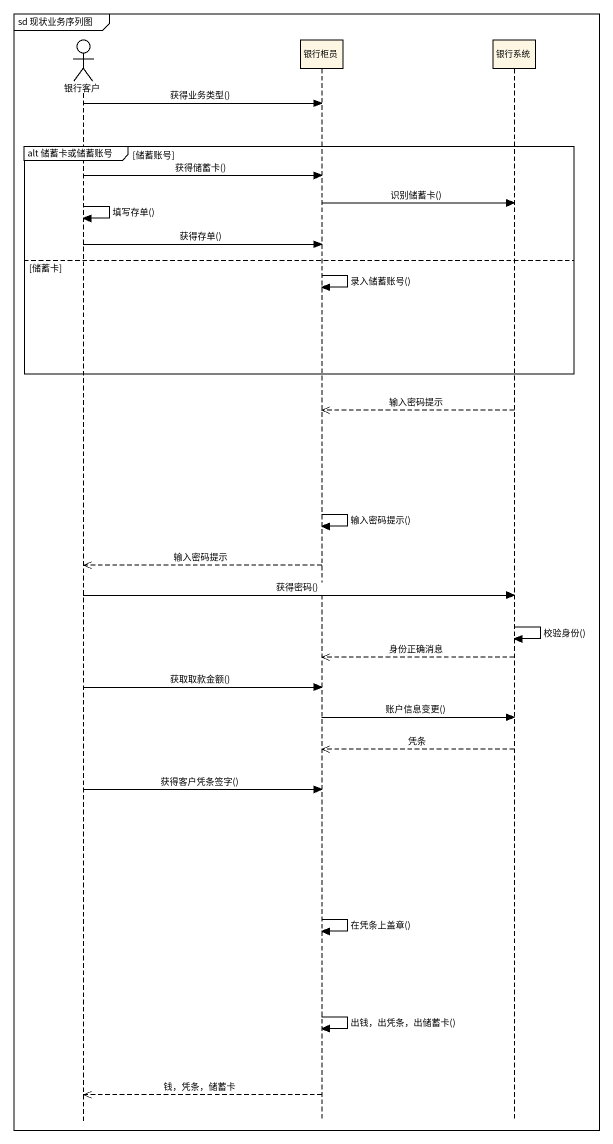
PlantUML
@startuml
mainframe sd 现状业务序列图
hide footbox
actor 银行客户
participant 银行柜员
participant 银行系统

银行客户 -> 银行柜员 : 获得业务类型()
group alt 储蓄卡或储蓄账号 [储蓄账号]
  银行客户 -> 银行柜员 : 获得储蓄卡()
  银行柜员 -> 银行系统 : 识别储蓄卡()
  银行客户 -> 银行客户 : 填写存单()
  银行客户 -> 银行柜员 : 获得存单()
else 储蓄卡
  银行柜员 -> 银行柜员 : 录入储蓄账号()
end
银行系统 -->> 银行柜员 : 输入密码提示
银行柜员 -> 银行柜员 : 输入密码提示()
银行柜员 -->> 银行客户 : 输入密码提示
银行客户 -> 银行系统 : 获得密码()
银行系统 -> 银行系统 : 校验身份()
银行系统 -->> 银行柜员 : 身份正确消息
银行客户 -> 银行柜员 : 获取取款金额()
银行柜员 -> 银行系统 : 账户信息变更()
银行系统 -->> 银行柜员 : 凭条
银行客户 -> 银行柜员 : 获得客户凭条签字()
银行柜员 -> 银行柜员 : 在凭条上盖章()
银行柜员 -> 银行柜员 : 出钱，出凭条，出储蓄卡()
银行柜员 -->> 银行客户 : 钱，凭条，储蓄卡
@enduml
